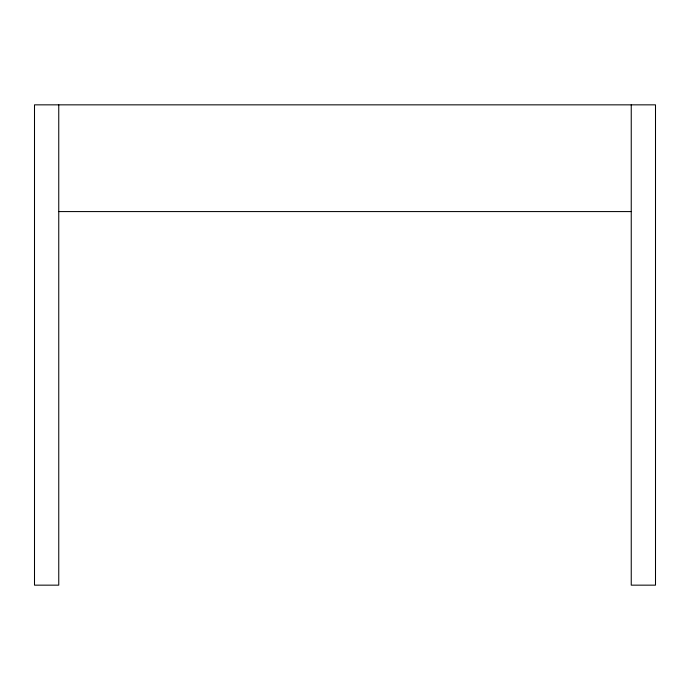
<?xml version="1.0" encoding="UTF-8"?>
<svg xmlns="http://www.w3.org/2000/svg" width="690" height="690" viewBox="0 0 690 690"><rect width="100%" height="100%" fill="white"/><g stroke="black" fill="none" stroke-linecap="round" stroke-linejoin="round"><path stroke-width="1.03" d="M58.754 211.58L631.247 211.58M631.247 104.846L631.247 585.155L655.5 585.155L655.5 104.846L34.5 104.846L34.5 585.155L58.762 585.155L58.754 104.846"/></g></svg>
